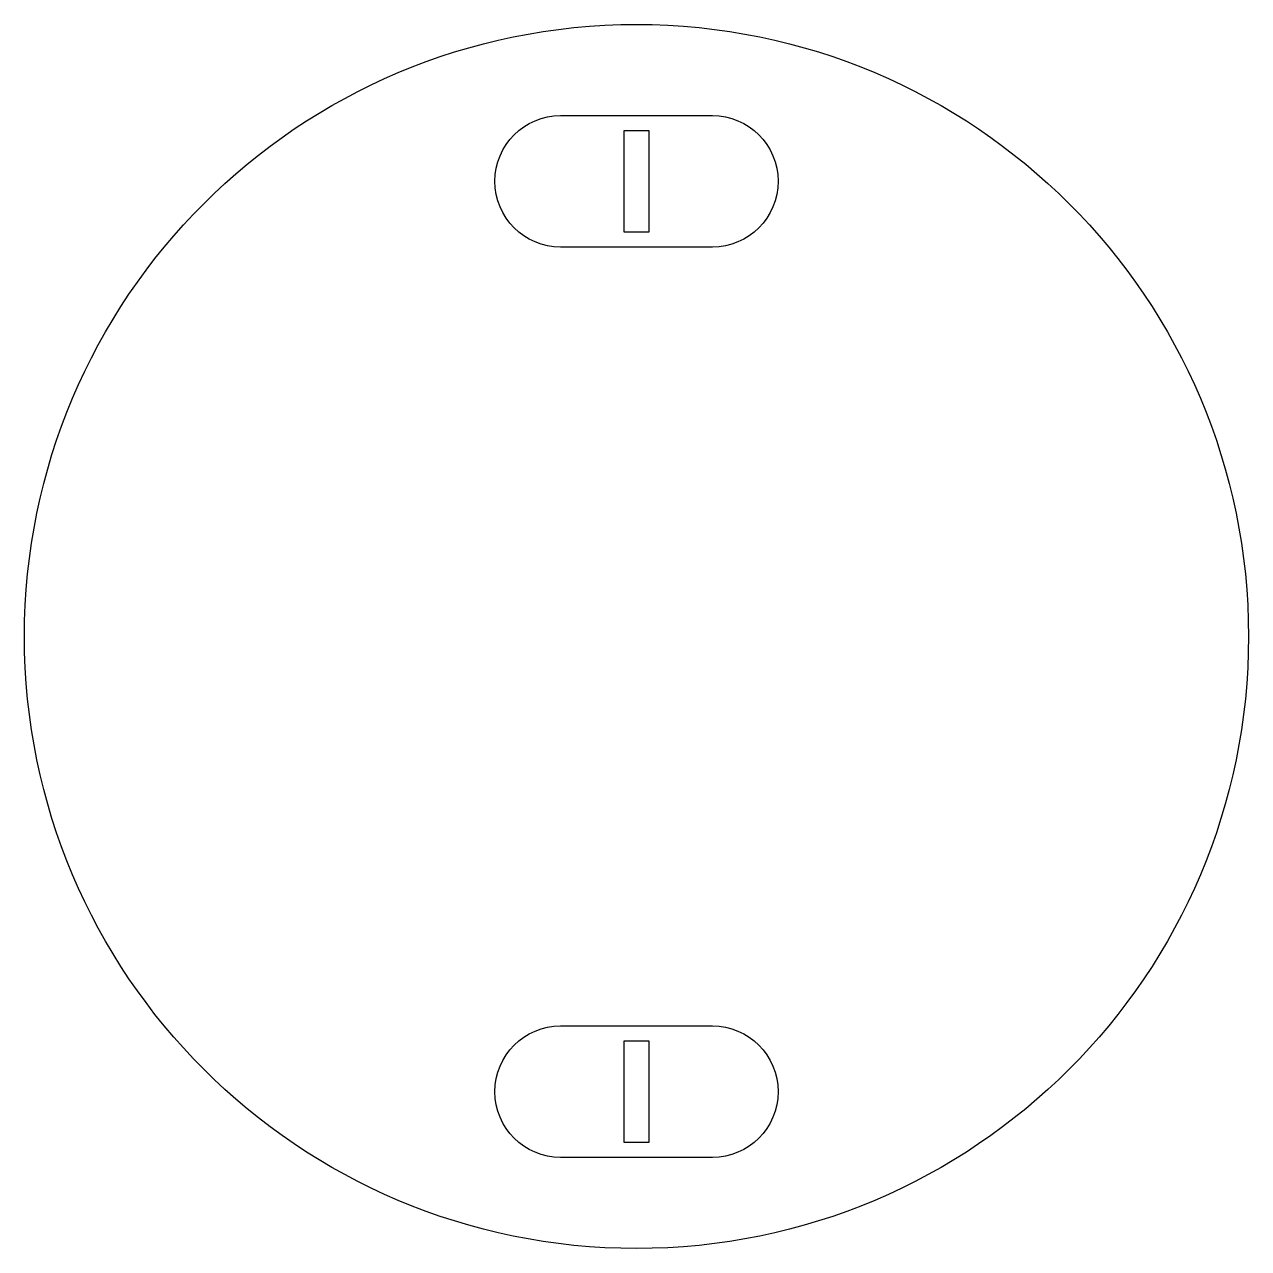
# Model space of a CAD drawing. Header units: millimetres. Extents: x -32 to -7.8, y 29.2 to 53.4.
import ezdxf

# ---------------------------------------------------------------- set-up
doc = ezdxf.new("R2010")
doc.units = ezdxf.units.MM
doc.layers.get('0').update_dxf_attribs({"linetype": 'CONTINUOUS'})

msp = doc.modelspace()

# ---------------------------------------------------------------- linework, layer by layer
for points in [[(-18.392, 51.632, -1), (-18.392, 49.032), (-21.392, 49.032, -1), (-21.392, 51.632)], [(-18.392, 31.032), (-21.392, 31.032, -1), (-21.392, 33.632), (-18.392, 33.632, -1)]]:
    msp.add_lwpolyline(points, format="xyb", close=True)
for points in [[(-19.642, 51.332), (-20.142, 51.332), (-20.142, 49.332), (-19.642, 49.332)], [(-19.642, 31.332), (-19.642, 33.332), (-20.142, 33.332), (-20.142, 31.332)]]:
    msp.add_lwpolyline(points, close=True)
msp.add_circle((-19.892, 41.332), 12.1)

doc.saveas('drawing.dxf')
